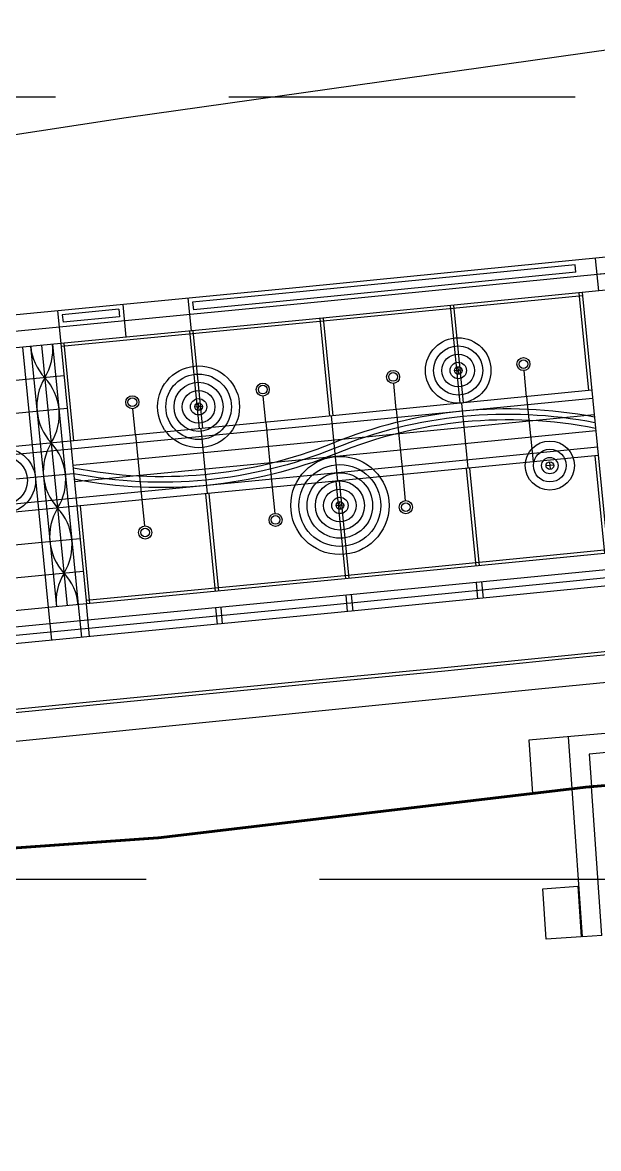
# Model space of a CAD drawing. Header units: millimetres. Extents: x -244126 to 368105, y -173968 to 259060.
# Drawn here: x -166327.3 to -166099.8, y 87512.3 to 87957.4 of the extents above; entities that cross this region are included whole.
import ezdxf
from ezdxf.xclip import XClip

# ---------------------------------------------------------------- set-up
doc = ezdxf.new("R2010")
doc.units = ezdxf.units.MM
doc.header["$MEASUREMENT"] = 0
doc.header["$XCLIPFRAME"] = 0
doc.linetypes.add('HIDDEN', pattern=[9.525, 6.35, -3.175])
for name, color, linetype in [('CONTOUR 0.50M', 8, 'Continuous'), ('CPP-LINE1', 1, 'Continuous'), ('Top Slope', 11, 'Continuous'), ('WALL', 2, 'Continuous')]:
    doc.layers.add(name, color=color, linetype=linetype)

# ---------------------------------------------------------------- blocks, each defined once
blk = doc.blocks.new('A$C69619acb')
at = {"layer": 'WALL', "color": 1}
for p, q in [((2258.75, 808.07), (2256.84, 835.19)), ((2262.32, 808.32), (2260.39, 835.58)), ((2262.32, 808.32), (2258.75, 808.07))]:
    blk.add_line(p, q, dxfattribs=at)
blk = doc.blocks.new('A$C01de73fd')
at = {"layer": 'WALL', "color": 3}
blk.add_lwpolyline([(2110.46, 387.49), (2111.11, 378.24), (2104.69, 377.79), (2104.04, 387.03)], close=True, dxfattribs=at)
blk = doc.blocks.new('A$C1a1d9d4f')
at = {"layer": 'WALL', "color": 1}
blk.add_line((0.6, 1.2), (0.6, 0), dxfattribs=at)
blk.add_lwpolyline([(1.2, 0.6), (0, 0.6)], dxfattribs=at)
blk = doc.blocks.new('G$CE2FEF259')
at = {"layer": 'CONTOUR 0.50M', "color": 8}
blk.add_line((2261.09, 932.44), (2261.68, 926.47), dxfattribs=at)
at = {"layer": 'CPP-LINE1', "color": 8, "linetype": 'HIDDEN', "ltscale": 10, "elevation": -2.5}
blk.add_lwpolyline([(2098.67, 962.06), (2274.05, 962.06), (2274.05, 818.56), (2098.67, 818.56)], close=True, dxfattribs=at)
at = {"layer": 'Defpoints', "color": 8, "const_width": 0.5}
blk.add_lwpolyline([(859.98, 893.97), (1207.09, 811.27), (1252.47, 807.84), (1658.62, 820.44), (1843.24, 802.28), (2181.15, 826.21), (2259.46, 835.5), (2406.89, 847.94), (2438.44, 829.31), (2456.95, 798.94), (2495.37, 647.09), (2549.15, 662.85)], dxfattribs=at)
at = {"layer": 'Top Slope', "color": 8, "ltscale": 0.1}
for p, q in [((2257.52, 929.88), (2257.39, 931.27)), ((2186.45, 925.13), (2187.04, 919.16)), ((2258.1, 926.11), (2259.86, 908.2)), ((2162.56, 922.82), (2163.15, 916.85)), ((2173.79, 923.1), (2173.92, 921.71)), ((2174.51, 923.97), (2175.09, 918)), ((2187.32, 924.41), (2187.46, 923.01)), ((2234.51, 923.79), (2236.27, 905.88)), ((2235.11, 923.85), (2236.87, 905.94)), ((2163.43, 922.1), (2163.57, 920.71)), ((2210.62, 921.44), (2212.39, 903.53)), ((2211.22, 921.5), (2212.99, 903.58)), ((2186.74, 919.13), (2188.5, 901.21)), ((2187.33, 919.18), (2189.1, 901.27)), ((2161.65, 916.7), (2166.36, 868.93)), ((2163.74, 916.91), (2165.51, 898.99)), ((2157.64, 916.32), (2162.35, 868.56)), ((2159.63, 916.51), (2164.34, 868.75)), ((2248.51, 907.08), (2248.04, 911.86)), ((2224.63, 904.73), (2224.16, 909.51)), ((2200.74, 902.4), (2200.27, 907.17)), ((2248.51, 907.08), (2249.69, 895.14)), ((2176.85, 900.09), (2176.38, 904.87)), ((2224.63, 904.73), (2225.81, 892.79)), ((2236.57, 905.91), (2237.75, 893.97)), ((2200.74, 902.4), (2201.92, 890.45)), ((2212.69, 903.56), (2213.86, 891.61)), ((2176.85, 900.09), (2178.03, 888.15)), ((2188.8, 901.24), (2189.98, 889.3)), ((2261.04, 896.26), (2262.8, 878.35)), ((2237.45, 893.94), (2239.21, 876.02)), ((2238.05, 893.99), (2239.81, 876.08)), ((2225.81, 892.79), (2226.28, 888.01)), ((2201.92, 890.45), (2202.39, 885.68)), ((2213.57, 891.58), (2215.33, 873.67)), ((2214.16, 891.64), (2215.93, 873.73)), ((2178.03, 888.15), (2178.5, 883.37)), ((2189.68, 889.27), (2191.44, 871.36)), ((2190.27, 889.33), (2192.04, 871.42)), ((2166.68, 887.05), (2168.45, 869.14)), ((2239.6, 870.03), (2239.31, 873.02)), ((2240.59, 870.13), (2240.3, 873.11)), ((2168.44, 863.11), (2167.85, 869.08)), ((2215.71, 867.68), (2215.42, 870.66)), ((2216.71, 867.78), (2216.42, 870.76)), ((2160.85, 868.4), (2161.44, 862.43)), ((2166.36, 868.93), (2166.95, 862.96)), ((2191.53, 868.35), (2191.82, 865.37)), ((2192.82, 865.46), (2192.53, 868.45))]:
    blk.add_line(p, q, dxfattribs=at)
for points in [[(2257.39, 931.27), (2207.56, 926.36), (2187.32, 924.41)], [(2257.52, 929.88), (2207.69, 924.97), (2187.46, 923.01)], [(2258.75, 925.58), (2208.12, 920.59), (2163.21, 916.25)], [(2173.79, 923.1), (2163.43, 922.1)], [(2173.92, 921.71), (2163.57, 920.71)], [(2163.73, 910.88), (2137.76, 908.37)], [(2260.6, 906.77), (2209.95, 901.78), (2165.06, 897.44)], [(2164.32, 904.91), (2138.36, 902.4)], [(2260.9, 903.78), (2210.25, 898.79), (2165.36, 894.46)], [(2261.19, 900.8), (2210.54, 895.81), (2165.65, 891.47)], [(2165.06, 897.44), (2139.11, 894.94)], [(2261.49, 897.81), (2210.83, 892.82), (2165.94, 888.49)], [(2165.51, 892.96), (2154.92, 891.94)], [(2165.94, 888.49), (2140.01, 885.98)], [(2166.67, 881.02), (2140.76, 878.52)], [(2263.34, 879), (2212.66, 874.01), (2167.79, 869.68)], [(2263.84, 873.93), (2213.16, 868.93), (2122.63, 860.19)], [(2167.26, 875.05), (2141.36, 872.55)], [(2265.22, 859.93), (2254.96, 858.93), (2233.55, 856.77), (2214.34, 854.95), (2177.83, 851.37), (2155.43, 849.16), (2132.17, 846.9), (2108.35, 844.52), (2066.67, 840.51), (2038.83, 837.78)]]:
    blk.add_lwpolyline(points, dxfattribs=at)
for points in [[(2260.94, 903.33, 0.144937), (2212.9, 898.51, -0.146868), (2165.4, 894)], [(2261.15, 901.25, 0.146753), (2213.65, 896.66, -0.145047), (2165.6, 891.93, -0.145047)], [(2038.83, 837.78), (2036.33, 837.5, 0.361287), (2034.56, 835.66), (2034.46, 834.19, 0.46565), (2036.65, 832.06), (2251.33, 853.59), (2265.7, 855.01)]]:
    blk.add_lwpolyline(points, format="xyb", dxfattribs=at)
for centre, radius in [((2235.98, 911.88), 4.5), ((2235.98, 911.88), 3), ((2188.41, 905.22), 6), ((2188.41, 905.22), 4.5), ((2188.41, 905.22), 3), ((2152.53, 891.71), 6), ((2152.53, 891.71), 4.5), ((2252.77, 894.44), 3), ((2214.3, 887.13), 7.5), ((2214.3, 887.13), 6), ((2214.3, 887.13), 4.5), ((2214.3, 887.13), 3)]:
    blk.add_circle(centre, radius, dxfattribs=at)
for centre, radius, start, end in [((2151.81, 915.74), 9.89, 328.26, 5.6023), ((2167.6, 917.29), 10, 185.6029, 222.4942), ((2168.77, 905.35), 10, 148.7545, 222.4942), ((2152.99, 903.8), 9.89, 328.26, 42.9886), ((2169.95, 893.41), 10, 148.7545, 222.4942), ((2154.17, 891.85), 9.89, 328.26, 42.9886), ((2171.12, 881.47), 10, 148.7545, 222.4942), ((2155.34, 879.91), 9.89, 328.26, 42.9886), ((2172.3, 869.52), 10, 148.7545, 185.6029), ((2156.52, 867.97), 9.89, 5.6023, 42.9886)]:
    blk.add_arc(centre, radius, start, end, dxfattribs=at)
at = {"layer": 'WALL', "color": 8}
for p, q in [((2258.69, 926.17), (2263.4, 878.4)), ((2163.15, 916.85), (2167.85, 869.08)), ((2156.15, 916.17), (2160.85, 868.41)), ((2256.84, 835.19), (2256.17, 844.71))]:
    blk.add_line(p, q, dxfattribs=at)
for points in [[(2254.43, 969.45), (2289.06, 974.33), (2368.92, 986.4), (2454.79, 1001.84)], [(2038.36, 937.29), (2175.13, 958.27), (2254.43, 969.45)], [(2467.65, 952.78), (2258.1, 932.14)], [(2336.03, 936.75), (2313.13, 934.53), (2302.82, 933.53), (2261.38, 929.45)], [(2333.34, 933.47), (2313.42, 931.55), (2303.11, 930.55), (2258.69, 926.17)], [(2258.1, 932.14), (2207.48, 927.16), (2071.63, 914.04), (2041.02, 910.95)], [(2297.21, 932.98), (2258.4, 929.16)], [(2258.4, 929.16), (2207.77, 924.17), (2071.93, 911.05), (2041.32, 907.96)], [(2258.69, 926.17), (2208.06, 921.19), (2163.15, 916.85)], [(2163.15, 916.85), (2137.16, 914.34)], [(2260.46, 908.26), (2209.81, 903.27), (2164.91, 898.93)], [(2164.91, 898.93), (2138.96, 896.43)], [(2261.63, 896.32), (2210.97, 891.33), (2166.09, 886.99)], [(2166.09, 886.99), (2140.16, 884.49)], [(2263.4, 878.4), (2212.72, 873.41), (2167.85, 869.08), (2141.96, 866.58), (2124.04, 864.85), (2110.85, 875.63), (2075.76, 872.24), (2045.22, 869.17)], [(2263.69, 875.42), (2213.01, 870.43), (2123.1, 861.74), (2109.91, 872.52), (2076.06, 869.25), (2045.52, 866.19)], [(2263.98, 872.43), (2213.3, 867.44), (2113.68, 857.82), (2107.09, 863.21), (2096.17, 862.16)], [(2306.67, 849.05), (2285.9, 847.26), (2262.9, 845.31), (2248.89, 844.08), (2249.62, 834.34)], [(2307.57, 845.62), (2286.2, 843.77), (2263.2, 841.82), (2259.98, 841.54), (2260.39, 835.58)]]:
    blk.add_lwpolyline(points, dxfattribs=at)
for points in [[(2261.04, 902.29, 0.145833), (2213.28, 897.58, -0.145946), (2165.5, 892.96)], [(2265.16, 860.53), (2254.9, 859.53), (2233.49, 857.37), (2214.29, 855.55), (2177.78, 851.97), (2155.37, 849.76), (2132.11, 847.5), (2108.29, 845.11), (2066.61, 841.1), (2034.96, 838, 0.418532), (2033.62, 836.34), (2034.67, 827.02)]]:
    blk.add_lwpolyline(points, format="xyb", dxfattribs=at)
for centre, radius in [((2235.98, 911.88), 6), ((2188.41, 905.22), 7.5), ((2235.98, 911.88), 1.5), ((2235.98, 911.88), 0.7), ((2247.93, 913.05), 1.2), ((2247.93, 913.05), 0.8), ((2224.04, 910.7), 1.2), ((2224.04, 910.7), 0.8), ((2200.16, 908.37), 1.2), ((2200.16, 908.37), 0.8), ((2176.27, 906.06), 1.2), ((2176.27, 906.06), 0.8), ((2188.41, 905.22), 1.5), ((2188.41, 905.22), 0.7), ((2252.77, 894.44), 4.5), ((2214.3, 887.13), 9), ((2252.77, 894.44), 1.5), ((2252.77, 894.44), 0.7), ((2214.3, 887.13), 1.5), ((2214.3, 887.13), 0.7), ((2226.39, 886.82), 1.2), ((2202.51, 884.48), 1.2), ((2226.39, 886.82), 0.8), ((2202.51, 884.48), 0.8), ((2178.62, 882.18), 1.2), ((2178.62, 882.18), 0.8)]:
    blk.add_circle(centre, radius, dxfattribs=at)
for name, p in [('A$C69619acb', (0, 0)), ('A$C01de73fd', (147.42, 429.83))]:
    blk.add_blockref(name, p, dxfattribs=at)
at = {"layer": 'WALL', "color": 8, "rotation": 5.624329716597213}
for p in [(2235.45, 911.22), (2187.87, 904.57), (2252.24, 893.78), (2213.77, 886.48)]:
    blk.add_blockref('A$C1a1d9d4f', p, dxfattribs=at)

msp = doc.modelspace()

# ---------------------------------------------------------------- block references
at = {"layer": 'WALL'}
ref = msp.add_blockref('G$CE2FEF259', (-170976.46562, 85853.65289), dxfattribs=dict(at, xscale=2.15622, yscale=2.15622, zscale=2.15622))
XClip(ref).set_block_clipping_path([(229.8917036206, 427.7812507302), (2596.1703750715, 1370.8402830809)])

doc.saveas('drawing.dxf')
